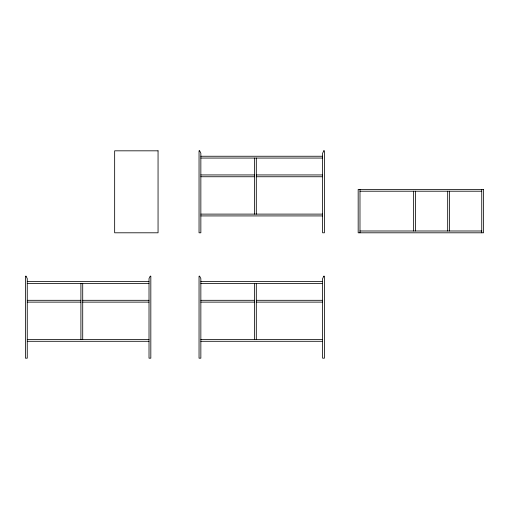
<?xml version="1.0" encoding="UTF-8"?>
<svg xmlns="http://www.w3.org/2000/svg" width="509" height="509" viewBox="0 0 509 509"><rect width="100%" height="100%" fill="white"/><g stroke="black" fill="none" stroke-linecap="round" stroke-linejoin="round"><path stroke-width="0.76" d="M200.851 156.25L322.611 156.25M200.851 158.057L322.611 158.057M200.851 174.937L254.5 174.937M256.307 174.937L322.611 174.937M200.851 176.744L254.5 176.744M256.307 176.744L322.611 176.744M359.984 191.212L481.743 191.212M200.851 214.117L322.611 214.117M200.851 215.924L322.611 215.924M359.984 230.991L481.743 230.991M27.257 281.623L149.016 281.623M200.851 281.623L322.611 281.623M27.257 283.43L149.016 283.43M200.851 283.43L322.611 283.43M27.257 300.31L80.906 300.31M82.712 300.31L149.016 300.31M200.851 300.31L254.5 300.31M256.307 300.31L322.611 300.31M27.257 302.117L80.906 302.117M82.712 302.117L149.016 302.117M200.851 302.117L254.5 302.117M256.307 302.117L322.611 302.117M27.257 339.49L149.016 339.49M200.851 339.49L322.611 339.49M27.257 341.297L149.016 341.297M200.851 341.297L322.611 341.297M481.743 189.399L481.743 232.798M449.492 191.212L449.492 230.991M447.685 191.212L447.685 230.991M415.439 191.212L415.439 230.991M413.632 191.212L413.632 230.991M359.984 189.399L359.984 232.798M256.307 158.057L256.307 214.117M256.307 283.43L256.307 339.49M254.5 158.057L254.5 214.117M254.5 283.43L254.5 339.49M82.712 283.43L82.712 339.49M80.906 283.43L80.906 339.49M150.225 276.202L149.016 278.608L149.016 358.177L150.823 358.177L150.823 276.202L150.225 276.202M323.819 150.823L322.611 153.234L322.611 232.798L324.418 232.798L324.418 150.823L323.819 150.823M323.819 276.202L322.611 278.608L322.611 358.177L324.418 358.177L324.418 276.202L323.819 276.202M158.057 150.823L114.659 150.823L114.659 232.798L158.057 232.798L158.057 150.823M199.649 150.823L199.044 150.823L199.044 232.798L200.851 232.798L200.851 153.234L199.649 150.823M483.55 189.399L358.177 189.399L358.177 232.798L483.55 232.798L483.55 189.399M26.054 276.202L25.45 276.202L25.45 358.177L27.257 358.177L27.257 278.608L26.054 276.202M199.649 276.202L199.044 276.202L199.044 358.177L200.851 358.177L200.851 278.608L199.649 276.202"/></g></svg>
